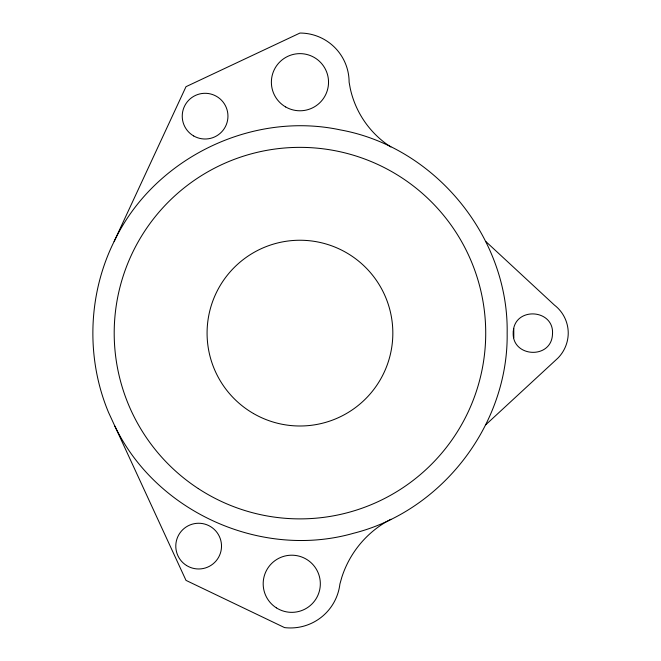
<?xml version="1.0" encoding="UTF-8"?>
<svg xmlns="http://www.w3.org/2000/svg" width="661" height="661" viewBox="0 0 661 661"><rect width="100%" height="100%" fill="white"/><g stroke="black" fill="none" stroke-linecap="round" stroke-linejoin="round"><path stroke-width="0.99" d="M513.804 337.821L513.779 328.534M390.858 146.965L385.999 143.644A93.218 93.218 0 0 1 350.322 88.781L349.115 82.204A49.154 49.154 0 0 0 299.954 33.05L186.005 86.682L114.13 241.48C87.913 294.211 85.823 358.08 108.536 412.414L186.005 580.383L284.552 627.603A49.806 49.806 0 0 0 339.903 584.043L341.853 577.16A99.695 99.695 0 0 1 385.355 522.33L390.858 519.282M114.865 426.13C156.219 512.3 261.723 559.553 353.585 533.253C442.168 510.953 508.532 424.461 507.152 333.119C508.821 237.01 434.963 147.023 340.382 129.911C251.056 110.734 153.294 158.946 114.13 241.48M485.785 424.759L557.876 358.13C564.42 351.545 568.204 342.406 568.237 333.119A35.364 35.364 0 0 0 554.397 305.068L485.785 241.48M513.267 331.839C511.069 357.353 551.324 359.997 552.472 334.408C554.678 308.885 514.415 306.25 513.267 331.839M285.668 106.958A28.58 28.58 0 0 0 328.534 82.204A28.58 28.58 0 0 0 285.668 57.457A28.58 28.58 0 0 0 285.668 106.958M276.356 607.847A28.58 28.58 0 0 0 320.304 585.059A28.58 28.58 0 0 0 278.595 558.405A28.58 28.58 0 0 0 276.356 607.847M193.665 135.951A22.862 22.862 0 0 0 227.954 116.154A22.862 22.862 0 0 0 193.665 96.357A22.862 22.862 0 0 0 193.665 135.951M186.493 565.477A22.862 22.862 0 0 0 221.501 546.969A22.862 22.862 0 0 0 187.964 525.908A22.862 22.862 0 0 0 186.493 565.477M198.275 488.578A185.758 185.758 0 0 0 485.43 343.456A185.758 185.758 0 0 0 216.172 167.332A185.758 185.758 0 0 0 198.275 488.578M253.518 413.555A92.879 92.879 0 0 0 392.832 333.119A92.879 92.879 0 0 0 253.518 252.684A92.879 92.879 0 0 0 253.518 413.555"/></g></svg>
